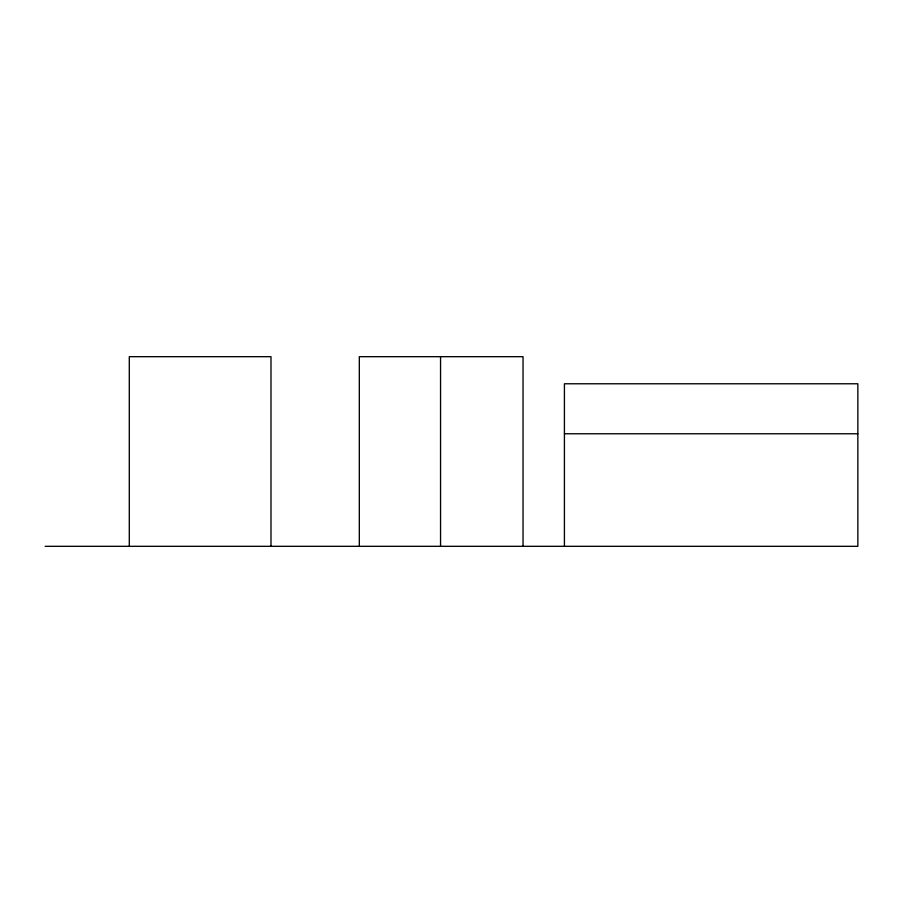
<?xml version="1.0" encoding="UTF-8"?>
<svg xmlns="http://www.w3.org/2000/svg" width="903" height="903" viewBox="0 0 903 903"><rect width="100%" height="100%" fill="white"/><g stroke="black" fill="none" stroke-linecap="round" stroke-linejoin="round"><path stroke-width="1.35" d="M564.42 433.767L857.85 433.767M45.15 546.315L857.85 546.315L857.85 383.775L564.42 383.775L564.42 546.315M523.04 546.315L523.04 356.685L359.315 356.685L359.315 546.315M440.551 356.685L440.551 546.315M270.99 546.315L270.99 356.685L129.298 356.685L129.298 546.315"/></g></svg>
